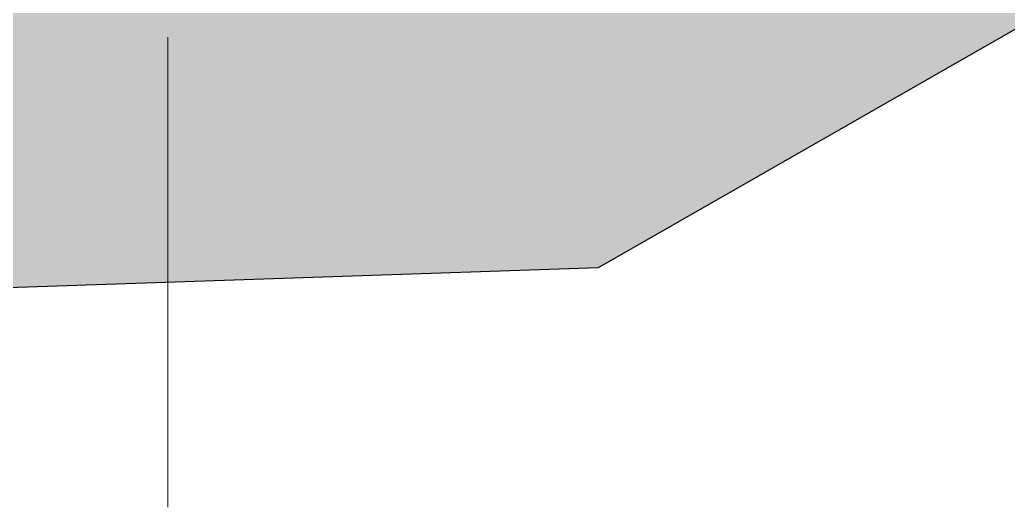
# Model space of a CAD drawing. Header units: millimetres. Extents: x 216 to 2687, y 57 to 1099.
# Drawn here: x 441.741 to 443.409, y 57.384 to 58.207 of the extents above; entities that cross this region are included whole.
import ezdxf

# ---------------------------------------------------------------- set-up
doc = ezdxf.new("R2010")
doc.units = ezdxf.units.MM
doc.header["$LTSCALE"] = 0.5
doc.linetypes.add('DASHDOT2', pattern=[12.7, 6.35, -3.175, 0, -3.175])
doc.layers.add('A-EJES', color=7, linetype='DASHDOT2', lineweight=9)
doc.layers.add('A-PLAN-ACHU3', color=250, linetype='Continuous', lineweight=0)
doc.layers.add('BORRADOR', color=3, linetype='Continuous', plot=False)

msp = doc.modelspace()

# ---------------------------------------------------------------- hatches: boundary and pattern name
at = {"layer": 'A-PLAN-ACHU3'}
h = msp.add_hatch(dxfattribs=at)
h.set_pattern_fill('AR-PARQ1', color=256, scale=0.001, angle=45)
h.set_pattern_definition([(135, (-2414.348867395641, -998.3185894768499), (-0.4310522938113194, 2.775557561562891e-17), [0.3048, -0.3048]), (135, (-2414.312946371157, -998.2826684523656), (-0.4310522938113194, 2.775557561562891e-17), [0.3048, -0.3048]), (135, (-2414.277025346672, -998.2467474278814), (-0.4310522938113194, 2.775557561562891e-17), [0.3048, -0.3048]), (135, (-2414.241104322188, -998.210826403397), (-0.4310522938113194, 2.775557561562891e-17), [0.3048, -0.3048]), (135, (-2414.205183297704, -998.1749053789127), (-0.4310522938113194, 2.775557561562891e-17), [0.3048, -0.3048]), (135, (-2414.169262273219, -998.1389843544284), (-0.4310522938113194, 2.775557561562891e-17), [0.3048, -0.3048]), (135, (-2414.133341248735, -998.1030633299442), (-0.4310522938113194, 2.775557561562891e-17), [0.3048, -0.3048]), (45, (-2414.564393542546, -998.1030633299442), (0.4310522938113194, -2.775557561562891e-17), [0.3048, -0.3048]), (45, (-2414.600314567031, -998.0671423054599), (0.4310522938113194, -2.775557561562891e-17), [0.3048, -0.3048]), (45, (-2414.636235591515, -998.0312212809756), (0.4310522938113194, -2.775557561562891e-17), [0.3048, -0.3048]), (45, (-2414.672156615999, -997.9953002564914), (0.4310522938113194, -2.775557561562891e-17), [0.3048, -0.3048]), (45, (-2414.708077640484, -997.9593792320071), (0.4310522938113194, -2.775557561562891e-17), [0.3048, -0.3048]), (45, (-2414.743998664968, -997.9234582075228), (0.4310522938113194, -2.775557561562891e-17), [0.3048, -0.3048]), (45, (-2414.779919689452, -997.8875371830386), (0.4310522938113194, -2.775557561562891e-17), [0.3048, -0.3048])])
h.paths.add_polyline_path([(432.2405114454377, 58.43542537645203), (430.5929952010042, 58.43542537645203), (431.613952994036, 57.95087429870114), (434.4175590178024, 57.70496744471302), (436.5237907281621, 57.87343376006152), (439.5845874281563, 57.92965697132263), (440.8558748729542, 57.72549770400451), (442.7170098021734, 57.78885875977608), (443.8461348653937, 58.43542537645203), (442.9505096274434, 58.43542537645203), (442.9505096274434, 58.23542537644744), (442.8005096274492, 58.2354253764729), (442.8005096274492, 58.33542537647782), (432.3905114454319, 58.3329253764548), (432.3905114454319, 58.23542537644744), (432.2405114454377, 58.23542537644744)])

# ---------------------------------------------------------------- linework, layer by layer
at = {"layer": 'A-EJES', "ltscale": 0.25}
msp.add_line((441.990524951827, 57.38400124179634), (441.9905097825504, 63.92503722163974), dxfattribs=at)
at = {"layer": 'BORRADOR'}
msp.add_lwpolyline([(432.2405114454377, 58.43542537645203), (430.5929952010042, 58.43542537645203), (431.613952994036, 57.95087429870114), (434.4175590178024, 57.70496744471302), (436.5237907281621, 57.87343376006152), (439.5845874281563, 57.92965697132263), (440.8558748729542, 57.72549770400451), (442.7170098021734, 57.78885875977608), (443.8461348653937, 58.43542537645203), (442.9505096274434, 58.43542537645203), (442.9505096274434, 58.23542537644744), (442.8005096274492, 58.2354253764729), (442.8005096274492, 58.33542537647782), (432.3905114454319, 58.3329253764548), (432.3905114454319, 58.23542537644744), (432.2405114454377, 58.23542537644744)], close=True, dxfattribs=at)

doc.saveas('drawing.dxf')
